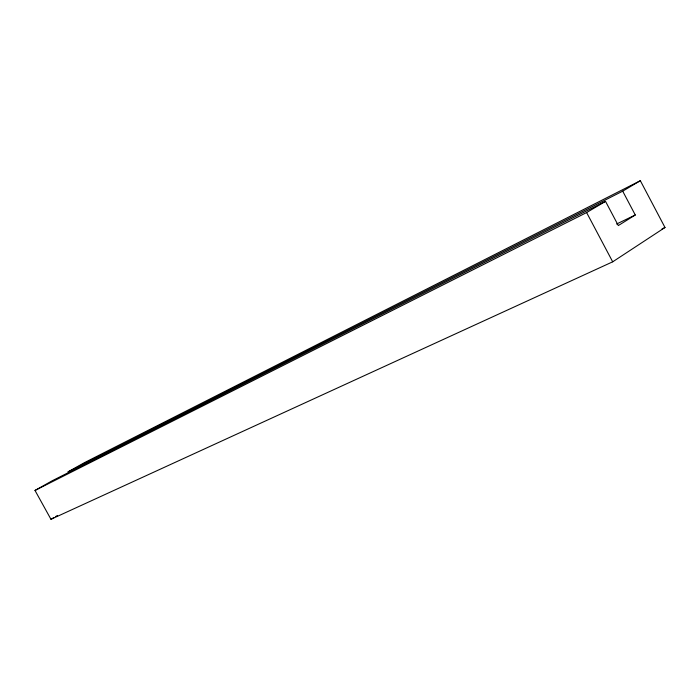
<?xml version="1.0" encoding="UTF-8"?>
<svg xmlns="http://www.w3.org/2000/svg" width="700" height="700" viewBox="0 0 700 700"><rect width="100%" height="100%" fill="white"/><g stroke="black" fill="none" stroke-linecap="round" stroke-linejoin="round"><path stroke-width="1.05" d="M622.702 191.161L635.276 214.987L618.319 225.566L605.526 201.355L52.141 480.804L35 490.446L50.96 519.295L612.692 261.817L665 227.5L640.343 180.705L84.402 462.665L67.953 471.914L622.702 191.161L640.343 180.705M35 490.446L586.617 212.564L605.526 201.355M50.96 519.295L53.778 517.641M55.659 516.548L57.531 515.445M616.586 224.035L635.276 214.987M662.034 228.882L665 227.5M586.617 212.564L612.692 261.817"/></g></svg>
